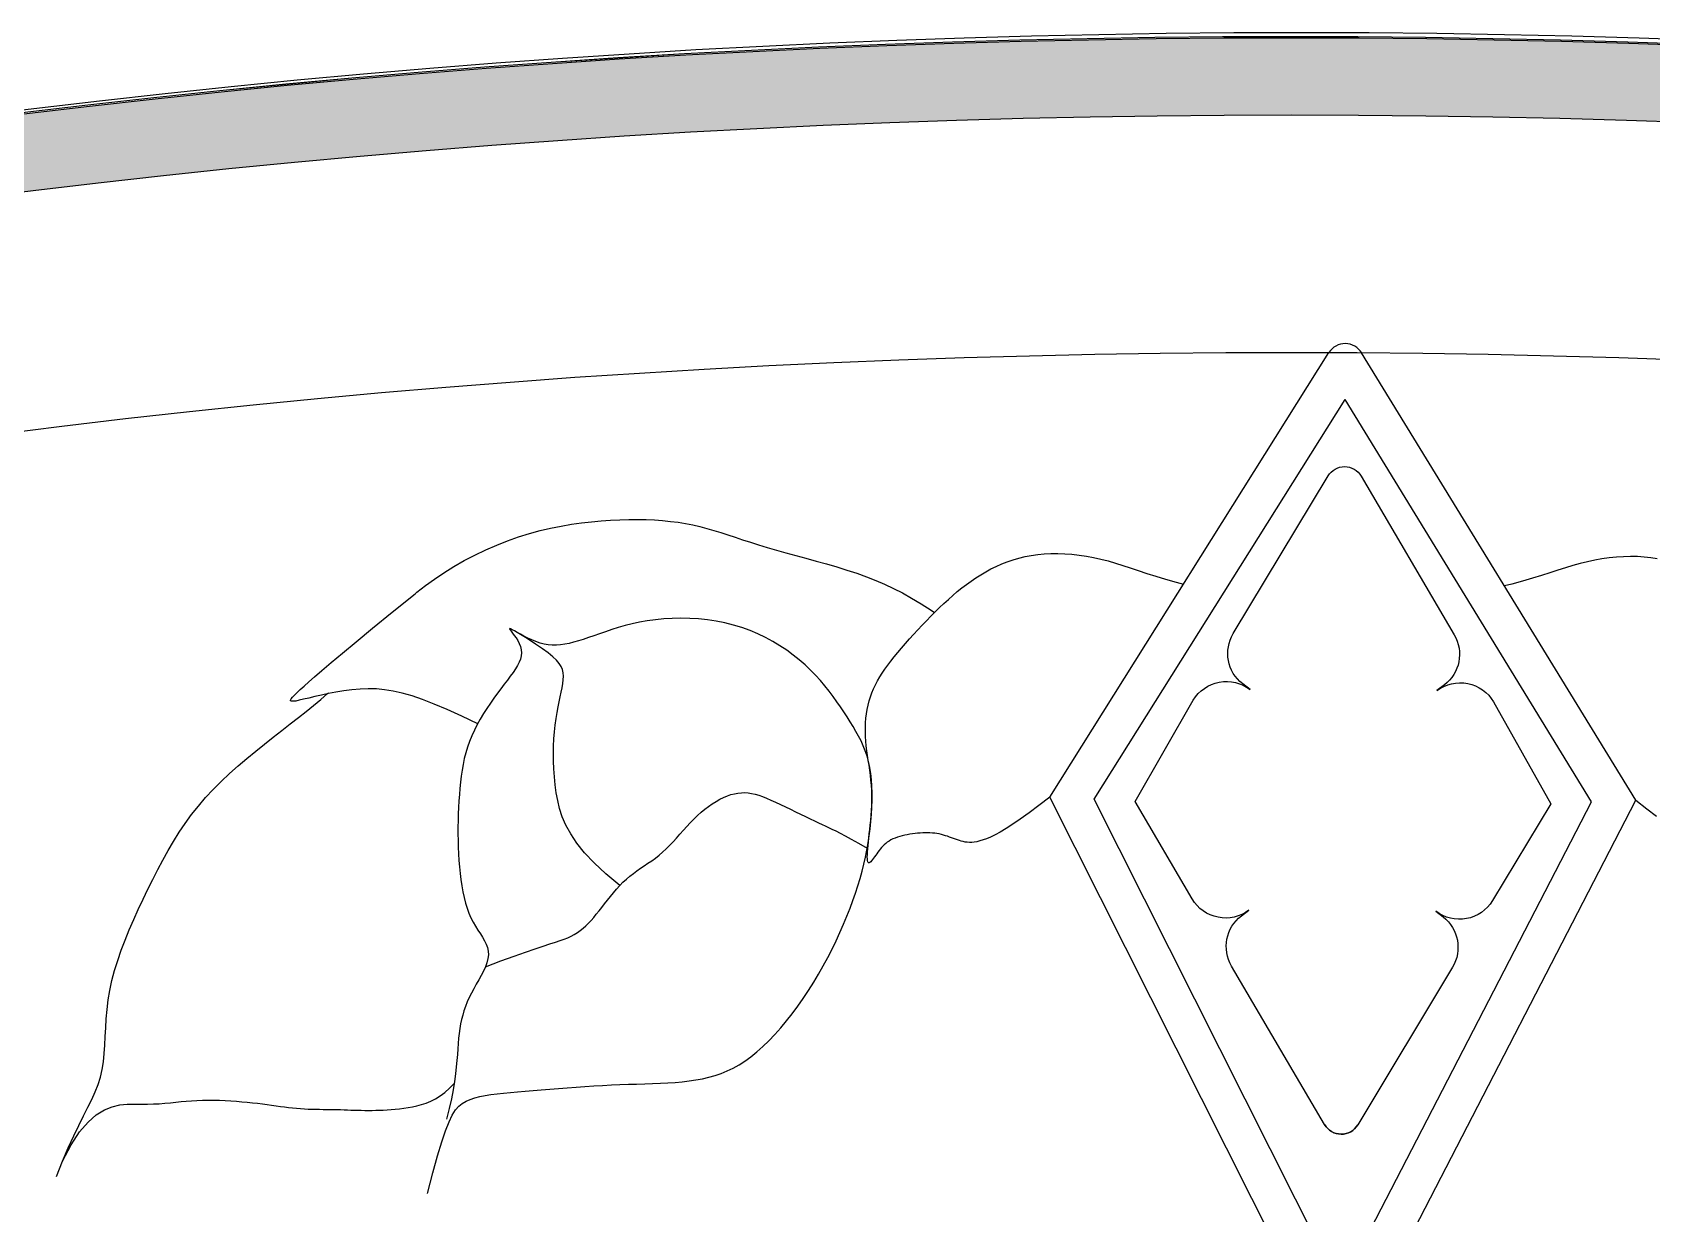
# Model space of a CAD drawing. Header units: feet. Extents: x 0 to 841, y 0 to 594.
# Drawn here: x 648.392 to 650.334, y 143.341 to 144.757 of the extents above; entities that cross this region are included whole.
import ezdxf

# ---------------------------------------------------------------- set-up
doc = ezdxf.new("R2010")
doc.units = ezdxf.units.FT
doc.header["$MEASUREMENT"] = 0
doc.layers.add('LOGO', color=7, linetype='Continuous')

# ---------------------------------------------------------------- blocks, each defined once
blk = doc.blocks.new('YOTA')
h = blk.add_hatch(color=1)
edge = h.paths.add_edge_path()
edge.add_arc((302.8865, 246.9749), 39.995, 0, 360)
edge = h.paths.add_edge_path(flags=16)
edge.add_arc((302.8865, 246.9749), 39.7003, 0, 360)
at = {"color": 2}
for p, q in [((301.9639, 284.0697), (303.0295, 285.767)), ((304.2022, 284.0579), (303.1547, 285.7663)), ((302.1329, 284.0618), (303.0911, 285.5881)), ((304.0332, 284.0517), (303.0911, 285.5881)), ((302.9145, 282.1816), (301.9639, 284.0697)), ((303.0731, 282.1941), (302.1329, 284.0618)), ((303.0731, 282.1941), (304.0332, 284.0517)), ((303.2317, 282.1799), (304.2022, 284.0579))]:
    blk.add_line(p, q, dxfattribs=at)
blk.add_lwpolyline([(303.0131, 282.8182, 0.569169), (303.1398, 282.8175, -0.569169), (303.0131, 282.8182), (302.6576, 283.424, -0.379368), (302.6954, 283.6158), (302.7238, 283.6374, -0.449939), (302.5074, 283.6801), (302.2889, 284.0524), (302.5114, 284.4395, -0.449939), (302.7282, 284.4798), (302.7001, 284.5017, -0.379368), (302.6643, 284.6939), (303.0262, 285.296, -0.568106), (303.1528, 285.2955), (303.153, 285.2952), (303.5084, 284.6894, -0.379368), (303.4706, 284.4977), (303.4423, 284.4761, -0.449939), (303.6586, 284.4334), (303.877, 284.044), (303.6546, 283.674, -0.449939), (303.4378, 283.6336), (303.4659, 283.6117, -0.379368), (303.5017, 283.4196), (303.1398, 282.8175)], format="xyb", dxfattribs=at)
for points in [[(299.5385, 284.8462), (299.5455, 284.8523), (299.5776, 284.8775), (299.6121, 284.9024), (299.6486, 284.9266), (299.6868, 284.95), (299.7263, 284.9725), (299.767, 284.9937), (299.8083, 285.0136), (299.8501, 285.0319), (299.8919, 285.0485), (299.9336, 285.0632), (299.9749, 285.076), (300.0158, 285.0872), (300.0563, 285.0967), (300.0962, 285.1048), (300.1356, 285.1115), (300.1742, 285.117), (300.2121, 285.1213), (300.2493, 285.1247), (300.2855, 285.1271), (300.3208, 285.1288), (300.3552, 285.1298), (300.3886, 285.1299), (300.4212, 285.1293), (300.4529, 285.1279), (300.4838, 285.1257), (300.5139, 285.1227), (300.5432, 285.1189), (300.5718, 285.1143), (300.5996, 285.1089), (300.6267, 285.1026), (300.6534, 285.0956), (300.6799, 285.088), (300.7065, 285.0798), (300.7335, 285.0711), (300.7611, 285.0619), (300.7897, 285.0525), (300.8194, 285.0427), (300.8507, 285.0328), (300.8836, 285.0228), (300.9185, 285.0127), (300.955, 285.0026), (300.9928, 284.9924), (301.0315, 284.9819), (301.0707, 284.9711), (301.1102, 284.96), (301.1495, 284.9486), (301.1883, 284.9366), (301.2261, 284.9241), (301.2628, 284.9111), (301.298, 284.8973), (301.3321, 284.8826), (301.366, 284.8666), (301.4001, 284.849), (301.4351, 284.8294), (301.4716, 284.8076), (301.5103, 284.7832), (301.5232, 284.7747)], [(301.9639, 284.0697), (301.9214, 284.0371), (301.8838, 284.0091), (301.8506, 283.9854), (301.8215, 283.9655), (301.796, 283.9491), (301.7736, 283.9358), (301.7541, 283.9251), (301.737, 283.9168), (301.7219, 283.9104), (301.7083, 283.9055), (301.696, 283.9017), (301.6847, 283.899), (301.6744, 283.8973), (301.6648, 283.8963), (301.656, 283.8962), (301.6477, 283.8967), (301.6398, 283.8977), (301.6323, 283.8993), (301.625, 283.9013), (301.6177, 283.9035), (301.6104, 283.906), (301.6031, 283.9086), (301.5957, 283.9113), (301.5882, 283.9141), (301.5806, 283.9168), (301.5729, 283.9195), (301.565, 283.922), (301.557, 283.9244), (301.5489, 283.9265), (301.5406, 283.9284), (301.5321, 283.9299), (301.5234, 283.9311), (301.5145, 283.9319), (301.5055, 283.9325), (301.4963, 283.9327), (301.487, 283.9327), (301.4776, 283.9324), (301.468, 283.9319), (301.4583, 283.9311), (301.4484, 283.9301), (301.4385, 283.9288), (301.4286, 283.9274), (301.4187, 283.9256), (301.4089, 283.9237), (301.3992, 283.9214), (301.3898, 283.9189), (301.3808, 283.916), (301.3721, 283.9129), (301.3638, 283.9094), (301.3561, 283.9056), (301.349, 283.9015), (301.3424, 283.897), (301.3363, 283.8922), (301.3307, 283.8872), (301.3254, 283.8819), (301.3204, 283.8765), (301.3157, 283.8708), (301.3112, 283.865), (301.3068, 283.8591), (301.3025, 283.8531), (301.2983, 283.8471), (301.2941, 283.8412), (301.2901, 283.8356), (301.2862, 283.8304), (301.2826, 283.8259), (301.2792, 283.8222), (301.2761, 283.8195), (301.2734, 283.818), (301.2711, 283.8178), (301.2692, 283.8191), (301.2678, 283.8221), (301.2668, 283.8267), (301.2663, 283.8329), (301.2661, 283.8405), (301.2663, 283.8495), (301.2669, 283.8598), (301.2677, 283.8714), (301.2689, 283.8841), (301.2702, 283.898), (301.2718, 283.9128), (301.2736, 283.9286), (301.2754, 283.9452), (301.2773, 283.9626), (301.279, 283.9805), (301.2806, 283.999), (301.282, 284.0179), (301.283, 284.0371), (301.2836, 284.0565), (301.2836, 284.076), (301.283, 284.0955), (301.2818, 284.1148), (301.28, 284.134), (301.2778, 284.1531), (301.2752, 284.172), (301.2725, 284.1908), (301.2697, 284.2095), (301.2669, 284.228), (301.2644, 284.2464), (301.2623, 284.2647), (301.2605, 284.2828), (301.2594, 284.3007), (301.2588, 284.3185), (301.2589, 284.3361), (301.2596, 284.3536), (301.261, 284.3707), (301.263, 284.3877), (301.2658, 284.4043), (301.2692, 284.4207), (301.2733, 284.4368), (301.2782, 284.4526), (301.2838, 284.4681), (301.2902, 284.4832), (301.2973, 284.4983), (301.3052, 284.5132), (301.3139, 284.5281), (301.3234, 284.543), (301.3336, 284.5582), (301.3446, 284.5735), (301.3565, 284.5892), (301.3691, 284.6053), (301.3825, 284.6218), (301.3967, 284.6387), (301.4115, 284.6559), (301.4268, 284.6733), (301.4426, 284.6908), (301.4588, 284.7084), (301.4753, 284.7259), (301.4919, 284.7432), (301.5087, 284.7603), (301.5255, 284.777), (301.5423, 284.7934), (301.559, 284.8092), (301.5759, 284.8247), (301.5928, 284.8397), (301.6099, 284.8541), (301.6271, 284.8681), (301.6447, 284.8816), (301.6626, 284.8945), (301.6809, 284.9069), (301.6996, 284.9188), (301.7188, 284.9301), (301.7385, 284.9407), (301.7587, 284.9507), (301.7795, 284.9599), (301.8009, 284.9683), (301.8228, 284.9758), (301.8454, 284.9824), (301.8686, 284.9881), (301.8924, 284.9927), (301.9169, 284.9962), (301.9421, 284.9985), (301.9678, 284.9997), (301.9941, 284.9998), (302.0208, 284.9988), (302.0479, 284.9967), (302.0753, 284.9936), (302.1029, 284.9895), (302.1306, 284.9843), (302.1584, 284.9782), (302.1861, 284.9712), (302.2138, 284.9632), (302.2419, 284.9544), (302.2708, 284.9449), (302.3012, 284.9347), (302.3334, 284.924), (302.368, 284.9129), (302.4055, 284.9014), (302.4464, 284.8897), (302.4741, 284.8824)], [(304.2022, 284.0579), (304.2443, 284.0248), (304.2816, 283.9964)], [(304.2835, 284.98), (304.259, 284.9837), (304.2339, 284.9863), (304.2081, 284.9878), (304.1818, 284.9882), (304.1551, 284.9875), (304.128, 284.9857), (304.1006, 284.9829), (304.0729, 284.979), (304.0452, 284.9742), (304.0174, 284.9684), (303.9896, 284.9616), (303.9618, 284.9539), (303.9336, 284.9454), (303.9046, 284.9362), (303.8741, 284.9264), (303.8418, 284.916), (303.807, 284.9053), (303.7694, 284.8942), (303.7284, 284.8829), (303.7006, 284.8759)], [(299.7776, 284.3498), (299.7163, 284.3788), (299.6612, 284.4036), (299.6118, 284.4245), (299.5671, 284.4418), (299.5266, 284.4556), (299.4894, 284.4664), (299.4548, 284.4743), (299.4221, 284.4795), (299.3906, 284.4823), (299.3594, 284.483), (299.3281, 284.4819), (299.2969, 284.4791), (299.2661, 284.4751), (299.2361, 284.4702), (299.2074, 284.4647), (299.1803, 284.4588), (299.1552, 284.453), (299.1325, 284.4476), (299.1126, 284.4428), (299.0959, 284.439), (299.0826, 284.4364), (299.0728, 284.4352), (299.0663, 284.4354), (299.0629, 284.4371), (299.0624, 284.4402), (299.0648, 284.4449), (299.0699, 284.4512), (299.0775, 284.4592), (299.0875, 284.4688), (299.0997, 284.4802), (299.1142, 284.4935), (299.132, 284.5095), (299.1544, 284.5292), (299.1824, 284.5534), (299.2174, 284.5831), (299.2605, 284.6192), (299.3129, 284.6627), (299.3759, 284.7144), (299.4507, 284.7752), (299.5385, 284.8462)], [(299.586, 282.5556), (299.6065, 282.6336), (299.6245, 282.6986), (299.6404, 282.7519), (299.6548, 282.7948), (299.6681, 282.8286), (299.6806, 282.8547), (299.693, 282.8743), (299.7056, 282.8888), (299.7188, 282.8995), (299.7333, 282.9078), (299.7492, 282.9146), (299.7666, 282.9204), (299.7856, 282.9254), (299.8061, 282.9295), (299.8281, 282.933), (299.8515, 282.9361), (299.8764, 282.9387), (299.9026, 282.9412), (299.9302, 282.9435), (299.9591, 282.9458), (299.9893, 282.9483), (300.0205, 282.951), (300.0528, 282.9536), (300.0857, 282.9563), (300.1192, 282.959), (300.1531, 282.9615), (300.1871, 282.9639), (300.2211, 282.9662), (300.2548, 282.9681), (300.2882, 282.9698), (300.321, 282.9712), (300.3532, 282.9723), (300.3847, 282.9732), (300.4156, 282.9742), (300.4458, 282.9752), (300.4753, 282.9764), (300.5041, 282.9779), (300.5321, 282.9798), (300.5593, 282.9822), (300.5858, 282.9852), (300.6114, 282.9889), (300.6363, 282.9935), (300.6606, 282.999), (300.6843, 283.0057), (300.7077, 283.0137), (300.7307, 283.0231), (300.7534, 283.034), (300.7761, 283.0466), (300.7987, 283.061), (300.8213, 283.0774), (300.8441, 283.0958), (300.867, 283.1162), (300.8898, 283.1384), (300.9126, 283.1622), (300.9351, 283.1875), (300.9574, 283.2141), (300.9792, 283.2419), (301.0007, 283.2707), (301.0215, 283.3004), (301.0417, 283.3309), (301.0612, 283.3619), (301.08, 283.3933), (301.0979, 283.425), (301.1151, 283.4569), (301.1314, 283.4889), (301.1469, 283.5207), (301.1615, 283.5523), (301.1753, 283.5836), (301.1881, 283.6143), (301.2, 283.6445), (301.211, 283.6739), (301.2211, 283.7026), (301.2302, 283.7308), (301.2386, 283.7585), (301.2461, 283.7859), (301.2529, 283.8131), (301.259, 283.8401), (301.2644, 283.8671), (301.2692, 283.8941), (301.2734, 283.9213), (301.277, 283.9487), (301.28, 283.9763), (301.2823, 284.0038), (301.2839, 284.0311), (301.2847, 284.0581), (301.2848, 284.0847), (301.2839, 284.1105), (301.2822, 284.1357), (301.2794, 284.1598), (301.2757, 284.1829), (301.2709, 284.2048), (301.2651, 284.2257), (301.2583, 284.2457), (301.2506, 284.2649), (301.2421, 284.2837), (301.2328, 284.302), (301.2228, 284.3202), (301.2121, 284.3384), (301.2007, 284.3567), (301.1889, 284.3753), (301.1765, 284.3944), (301.1635, 284.414), (301.1498, 284.4338), (301.1354, 284.4539), (301.1202, 284.4741), (301.104, 284.4944), (301.0868, 284.5146), (301.0685, 284.5347), (301.049, 284.5546), (301.0282, 284.5742), (301.0061, 284.5934), (300.9827, 284.612), (300.958, 284.63), (300.9322, 284.6472), (300.9052, 284.6635), (300.8771, 284.6787), (300.848, 284.6928), (300.8179, 284.7055), (300.7869, 284.7169), (300.755, 284.7267), (300.7223, 284.7348), (300.6891, 284.7414), (300.6554, 284.7464), (300.6215, 284.7498), (300.5877, 284.7519), (300.554, 284.7525), (300.5208, 284.7519), (300.4882, 284.75), (300.4564, 284.7469), (300.4256, 284.7427), (300.3961, 284.7374), (300.3677, 284.7312), (300.3405, 284.7243), (300.3145, 284.7169), (300.2896, 284.7091), (300.2658, 284.7012), (300.243, 284.6933), (300.2213, 284.6857), (300.2006, 284.6784), (300.1809, 284.6717), (300.1621, 284.6657), (300.1441, 284.6606), (300.1269, 284.6564), (300.1102, 284.6531), (300.094, 284.6509), (300.0781, 284.6498), (300.0625, 284.6498), (300.047, 284.6511), (300.0315, 284.6537), (300.0158, 284.6577), (299.9999, 284.6631), (299.9842, 284.6695), (299.9688, 284.6767), (299.9541, 284.6841), (299.9406, 284.6914), (299.9284, 284.6982), (299.9179, 284.7041), (299.9094, 284.7088), (299.9033, 284.7119), (299.9, 284.7129), (299.8995, 284.7116), (299.9015, 284.7081), (299.9054, 284.7027), (299.9109, 284.6957), (299.9172, 284.6872), (299.9239, 284.6775), (299.9305, 284.667), (299.9364, 284.6557), (299.9412, 284.644), (299.9442, 284.6322), (299.9451, 284.6204), (299.9439, 284.6085), (299.9408, 284.5966), (299.9359, 284.5843), (299.9294, 284.5718), (299.9215, 284.5588), (299.9124, 284.5452), (299.9021, 284.531), (299.8908, 284.516), (299.8788, 284.5002), (299.8661, 284.4834), (299.853, 284.4657), (299.8397, 284.4473), (299.8262, 284.4281), (299.8129, 284.4084), (299.8, 284.3881), (299.7875, 284.3674), (299.7756, 284.3463), (299.7647, 284.325), (299.7548, 284.3036), (299.7461, 284.282), (299.7385, 284.2604), (299.732, 284.2386), (299.7264, 284.2166), (299.7217, 284.1944), (299.7177, 284.1719), (299.7144, 284.1492), (299.7117, 284.1261), (299.7094, 284.1026), (299.7074, 284.0788), (299.7058, 284.0545), (299.7044, 284.0298), (299.7033, 284.0048), (299.7025, 283.9796), (299.7021, 283.9543), (299.702, 283.9288), (299.7024, 283.9033), (299.703, 283.8779), (299.7041, 283.8526), (299.7057, 283.8275), (299.7076, 283.8026), (299.7101, 283.7781), (299.7131, 283.7541), (299.7166, 283.7307), (299.7208, 283.7079), (299.7256, 283.6859), (299.731, 283.6648), (299.7372, 283.6447), (299.7442, 283.6257), (299.7519, 283.6078), (299.7604, 283.5912), (299.7694, 283.5757), (299.7786, 283.5611), (299.7876, 283.5472), (299.796, 283.5337), (299.8036, 283.5206), (299.81, 283.5075), (299.8148, 283.4943), (299.8177, 283.4809), (299.8184, 283.4668), (299.8166, 283.4522), (299.8126, 283.4369), (299.8068, 283.421), (299.7995, 283.4048), (299.7911, 283.3882), (299.7819, 283.3713), (299.7723, 283.3543), (299.7627, 283.3373), (299.7534, 283.3202), (299.7449, 283.3033), (299.7373, 283.2867), (299.7307, 283.2701), (299.725, 283.2535), (299.7201, 283.2368), (299.7159, 283.22), (299.7124, 283.2028), (299.7094, 283.1851), (299.7069, 283.1669), (299.7048, 283.1481), (299.703, 283.1285), (299.7014, 283.108), (299.6998, 283.0864), (299.6979, 283.0633), (299.6956, 283.0385), (299.6925, 283.0118), (299.6886, 282.9828), (299.6834, 282.9513), (299.6769, 282.917), (299.6688, 282.8796), (299.6589, 282.8389)], [(300.3201, 283.7312), (300.2671, 283.776), (300.2227, 283.8178), (300.1861, 283.857), (300.1564, 283.8939), (300.1329, 283.9288), (300.1146, 283.9622), (300.1008, 283.9942), (300.0906, 284.0254), (300.0832, 284.0559), (300.0777, 284.0862), (300.0736, 284.1166), (300.0704, 284.1469), (300.0683, 284.177), (300.0672, 284.2067), (300.0669, 284.236), (300.0675, 284.2645), (300.0689, 284.2923), (300.0709, 284.319), (300.0736, 284.3447), (300.077, 284.369), (300.0808, 284.392), (300.0849, 284.4135), (300.0891, 284.4338), (300.0932, 284.4528), (300.097, 284.4706), (300.1003, 284.4873), (300.1028, 284.503), (300.1043, 284.5177), (300.1047, 284.5314), (300.1037, 284.5443), (300.101, 284.5565), (300.0963, 284.5683), (300.089, 284.5802), (300.0787, 284.5924), (300.065, 284.6055), (300.0473, 284.6199), (300.0253, 284.636), (299.9985, 284.6541), (299.9663, 284.6747), (299.9284, 284.6982)], [(298.1681, 282.6202), (298.1912, 282.6784), (298.2132, 282.7298), (298.2341, 282.7752), (298.2537, 282.8155), (298.2718, 282.8516), (298.2884, 282.8844), (298.3033, 282.9147), (298.3163, 282.9434), (298.3272, 282.9714), (298.336, 282.9996), (298.3426, 283.0286), (298.3473, 283.0587), (298.3506, 283.0897), (298.3529, 283.1217), (298.3548, 283.1545), (298.3566, 283.1883), (298.3587, 283.2228), (298.3617, 283.2582), (298.366, 283.2943), (298.372, 283.3311), (298.3802, 283.3687), (298.3903, 283.4068), (298.4021, 283.4453), (298.4156, 283.4842), (298.4304, 283.5232), (298.4463, 283.5624), (298.4632, 283.6015), (298.4809, 283.6404), (298.4991, 283.679), (298.5176, 283.7173), (298.5362, 283.755), (298.5552, 283.7922), (298.5746, 283.8288), (298.5946, 283.8648), (298.6155, 283.9002), (298.6373, 283.9349), (298.6602, 283.9691), (298.6845, 284.0025), (298.7103, 284.0353), (298.7377, 284.0673), (298.7668, 284.0987), (298.7975, 284.1293), (298.8294, 284.1592), (298.8622, 284.1884), (298.8957, 284.2169), (298.9294, 284.2446), (298.9632, 284.2717), (298.9967, 284.298), (299.0297, 284.3236), (299.0617, 284.3486), (299.0926, 284.3728), (299.1223, 284.3965), (299.1508, 284.4197), (299.1781, 284.4425), (299.2042, 284.4651), (299.2071, 284.4678)], [(299.8068, 283.421), (299.8661, 283.4435), (299.917, 283.4621), (299.9602, 283.4774), (299.9967, 283.4899), (300.0273, 283.5), (300.0529, 283.5083), (300.0742, 283.5151), (300.0922, 283.5211), (300.1077, 283.5267), (300.1216, 283.5323), (300.1345, 283.5384), (300.1467, 283.5451), (300.1582, 283.5525), (300.1693, 283.5604), (300.18, 283.5689), (300.1903, 283.5782), (300.2005, 283.588), (300.2105, 283.5986), (300.2206, 283.6099), (300.2307, 283.622), (300.241, 283.6347), (300.2516, 283.6481), (300.2623, 283.6618), (300.2733, 283.6759), (300.2846, 283.69), (300.2961, 283.704), (300.308, 283.7178), (300.3201, 283.7312), (300.3326, 283.744), (300.3455, 283.7561), (300.3587, 283.7674), (300.3722, 283.7779), (300.386, 283.788), (300.3999, 283.7977), (300.414, 283.8072), (300.4281, 283.8168), (300.4422, 283.8265), (300.4563, 283.8367), (300.4702, 283.8475), (300.484, 283.8591), (300.4975, 283.8716), (300.5108, 283.8849), (300.524, 283.8988), (300.537, 283.9131), (300.5501, 283.9277), (300.5632, 283.9424), (300.5763, 283.957), (300.5896, 283.9714), (300.6031, 283.9853), (300.6168, 283.9986), (300.6308, 284.0112), (300.6451, 284.023), (300.6595, 284.0338), (300.6739, 284.0438), (300.6884, 284.0528), (300.7029, 284.0609), (300.7172, 284.0679), (300.7313, 284.0738), (300.7452, 284.0787), (300.7587, 284.0823), (300.7719, 284.0848), (300.7848, 284.0861), (300.7976, 284.0863), (300.8104, 284.0853), (300.8235, 284.0833), (300.837, 284.0803), (300.851, 284.0762), (300.8657, 284.0711), (300.8813, 284.065), (300.8979, 284.058), (300.9156, 284.0502), (300.9341, 284.0416), (300.9533, 284.0325), (300.9727, 284.0231), (300.9922, 284.0136), (301.0113, 284.0041), (301.0299, 283.9949), (301.0477, 283.9862), (301.0643, 283.9782), (301.0794, 283.971), (301.093, 283.9647), (301.1056, 283.959), (301.118, 283.9533), (301.1311, 283.9472), (301.1455, 283.9402), (301.1621, 283.9318), (301.1816, 283.9215), (301.2049, 283.9087), (301.2326, 283.893), (301.2657, 283.874)], [(298.1912, 282.6784), (298.2241, 282.741), (298.2567, 282.7904), (298.2888, 282.8281), (298.3203, 282.8557), (298.3512, 282.8747), (298.3813, 282.8868), (298.4105, 282.8934), (298.4386, 282.8961), (298.4656, 282.8966), (298.4913, 282.8962), (298.5158, 282.8963), (298.539, 282.8971), (298.5612, 282.8983), (298.5827, 282.9), (298.6035, 282.9019), (298.6239, 282.904), (298.644, 282.906), (298.6641, 282.9079), (298.6843, 282.9096), (298.7049, 282.9109), (298.7259, 282.9116), (298.7472, 282.912), (298.7689, 282.9118), (298.7906, 282.9113), (298.8124, 282.9104), (298.8341, 282.9092), (298.8555, 282.9077), (298.8766, 282.9059), (298.8971, 282.904), (298.9171, 282.9019), (298.9363, 282.8996), (298.9549, 282.8973), (298.9729, 282.8949), (298.9902, 282.8925), (299.0071, 282.8902), (299.0235, 282.888), (299.0395, 282.8859), (299.0551, 282.8839), (299.0705, 282.8822), (299.0856, 282.8807), (299.1006, 282.8795), (299.1153, 282.8786), (299.1299, 282.8779), (299.1444, 282.8774), (299.1586, 282.8771), (299.1727, 282.8768), (299.1866, 282.8766), (299.2004, 282.8764), (299.214, 282.8763), (299.2275, 282.8761), (299.2408, 282.8758), (299.254, 282.8754), (299.2671, 282.875), (299.2802, 282.8745), (299.2933, 282.8741), (299.3064, 282.8737), (299.3196, 282.8733), (299.3329, 282.873), (299.3464, 282.8728), (299.36, 282.8727), (299.3739, 282.8728), (299.388, 282.873), (299.4024, 282.8734), (299.417, 282.874), (299.432, 282.8748), (299.4472, 282.876), (299.4627, 282.8774), (299.4786, 282.8792), (299.4947, 282.8813), (299.5113, 282.8838), (299.5282, 282.8868), (299.5453, 282.8904), (299.5628, 282.895), (299.5804, 282.9008), (299.5982, 282.9081), (299.6161, 282.9171), (299.634, 282.9281), (299.6519, 282.9413), (299.6697, 282.9571), (299.6874, 282.9756)]]:
    blk.add_lwpolyline(points, dxfattribs=at)
at = {"color": 1}
for centre, radius in [((302.8815, 246.9749), 40.0001), ((302.8815, 246.9749), 40), ((302.8865, 246.9749), 39.995)]:
    blk.add_circle(centre, radius, dxfattribs=at)
at = {"color": 2}
for radius in [39.7003, 38.793]:
    blk.add_circle((302.8865, 246.9749), radius, dxfattribs=at)
blk.add_arc((303.0919, 285.7278), 0.0737, 31.51471, 147.87798, dxfattribs=at)

msp = doc.modelspace()

# ---------------------------------------------------------------- linework, layer by layer
at = {"layer": 'LOGO', "color": 1}
msp.add_circle((649.9138, 132.2024), 12.5548, dxfattribs=at)

# ---------------------------------------------------------------- block references
at = {"layer": 'LOGO', "xscale": 0.3139103563735262, "yscale": 0.3139103563735262, "zscale": 0.3139103563735262}
msp.add_blockref('YOTA', (554.8225, 54.668), dxfattribs=at)

doc.saveas('drawing.dxf')
